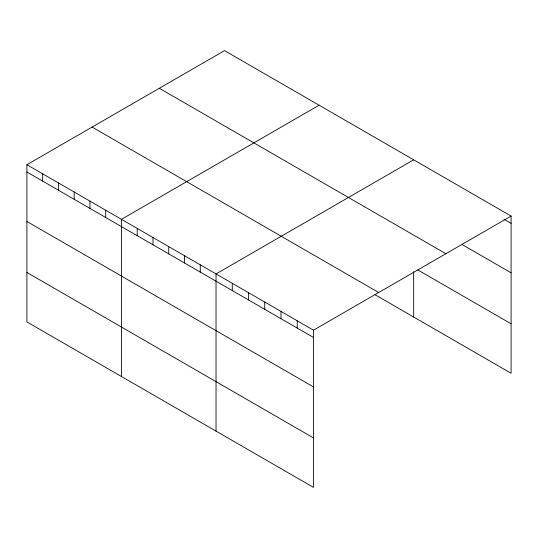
<?xml version="1.0" encoding="UTF-8"?>
<svg xmlns="http://www.w3.org/2000/svg" width="538" height="538" viewBox="0 0 538 538"><rect width="100%" height="100%" fill="white"/><g stroke="black" fill="none" stroke-linecap="round" stroke-linejoin="round"><path stroke-width="0.81" d="M26.9 164.729L313.466 330.177L313.466 487.374L26.9 321.926L26.9 164.729L224.534 50.626L511.1 216.074L511.1 373.271L374.979 294.683M319.101 105.219L121.467 219.322L121.467 376.526M413.668 159.82L216.034 273.923L216.034 431.126M313.466 330.177L511.1 216.074M504.039 219.275L511.1 223.351M462.384 244.696L511.1 272.827M159.315 88.279L445.881 253.728M417.905 269.989L511.1 323.795M92.119 127.076L378.685 292.524M26.9 172.005L313.466 337.454M26.9 221.481L313.466 386.923M26.9 272.45L313.466 437.898M413.668 271.67L413.668 317.023M297.225 320.803L297.225 328.079M280.991 311.421L280.991 318.698M264.75 302.047L264.75 309.323M248.509 292.672L248.509 299.948M232.275 283.297L232.275 290.574M200.27 264.824L200.27 272.1M184.514 255.725L184.514 263.001M168.75 246.626L168.75 253.902M152.987 237.527L152.987 244.803M137.23 228.428L137.23 235.705M105.704 210.224L105.704 217.5M89.947 201.125L89.947 208.401M74.183 192.026L74.183 199.302M58.42 182.927L58.42 190.203M42.663 173.828L42.663 181.104"/></g></svg>
